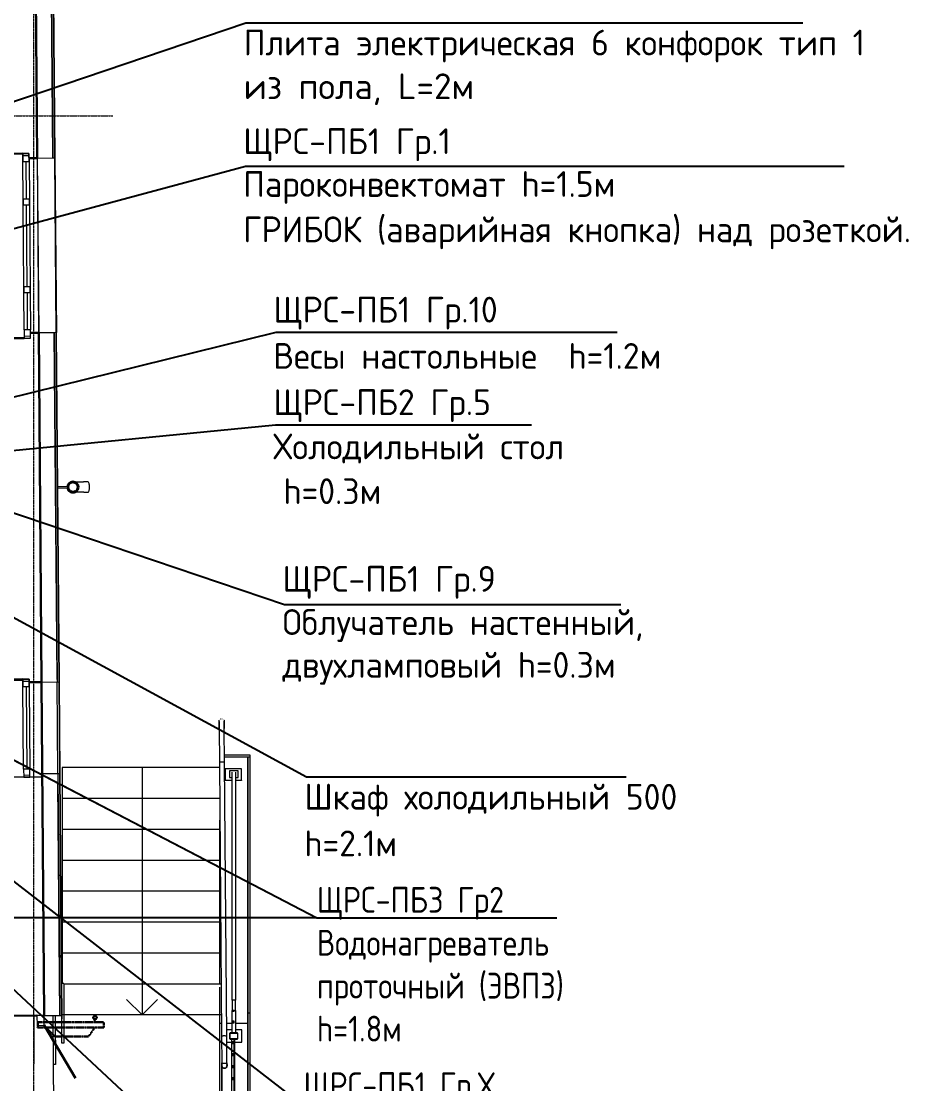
# Model space of a CAD drawing. Header units: millimetres. Extents: x -32 to 417638015, y -35 to 175284279.
# Drawn here: x 224921 to 233536, y 78921 to 89229 of the extents above; entities that cross this region are included whole.
import ezdxf
from ezdxf import colors
from ezdxf.entities.mleader import LeaderData, LeaderLine
from ezdxf.math import Vec2, Vec3

# ---------------------------------------------------------------- set-up
doc = ezdxf.new("R2010")
doc.units = ezdxf.units.MM
doc.linetypes.add('ADSK_Линия сетки', pattern=[25, 20, -2.5, 0, -2.5])
doc.linetypes.add('ADSK_Штриховая_ш3 п1_5', pattern=[4.5, 3, -1.5])
for name, color, linetype, lineweight in [('_ Окна', 7, 'Continuous', 9), ('Двери', 7, 'Continuous', 9), ('Лестницы', 7, 'Continuous', 9), ('Обобщенные модели', 7, 'Continuous', 18), ('Ограждение', 7, 'Continuous', 9), ('Окна', 7, 'Continuous', 9), ('Оси', 253, 'Continuous', 9), ('Перекрытие', 7, 'Continuous', 18), ('Стены внутренние', 7, 'Continuous', 18), ('Стены наружные', 7, 'Continuous', 18), ('Стены несущие', 7, 'Continuous', 30), ('Стены отделка', 7, 'Continuous', 30), ('Стены штриховка', 7, 'Continuous', 9), ('Стрелки вверх', 7, 'Continuous', 18), ('ШТРИХОВКА', 252, 'Continuous', 15)]:
    doc.layers.add(name, color=color, linetype=linetype, lineweight=lineweight)
for name, color, linetype in [('_ЭМ_Надписи', 7, 'Continuous'), ('PDF __ЭМ_Надписи', 7, 'Continuous'), ('PDF _Текст', 7, 'Continuous')]:
    doc.layers.add(name, color=color, linetype=linetype)
doc.layers.add('Линии', color=7, linetype='Continuous', lineweight=9, true_color=0x00a600)
doc.styles.add('PDF GOST Common', font='GOST_Common.ttf')
doc.styles.add('PDF ISOCPEUR', font='isocpeur.ttf')
doc.styles.add('ЭОМ', font='isocpeur.ttf', dxfattribs={"width": 0.85, "height": 250})
pattern_1 = [(45, (557.2, 188.9), (-106.066, 106.066), [])]

# ---------------------------------------------------------------- blocks, each defined once
blk = doc.blocks.new('1 этаж')
at = {"layer": 'Ограждение'}
h = blk.add_hatch(dxfattribs=at)
h.set_pattern_fill('FP_23', color=8, style=0, pattern_type=2)
h.set_pattern_definition(pattern_1)
h.paths.add_polyline_path([(57850.644, 27775.446), (57881.158, 27775.446), (57881.158, 27779.446), (57812.472, 27779.446), (57812.472, 27775.446), (57850.219, 27775.446)])
h.paths.add_polyline_path([(57806.815, 27781.103), (57810.815, 27781.103), (57810.815, 27829.789), (57806.815, 27829.789), (57806.815, 27803.878)])
h.paths.add_polyline_path([(57812.472, 27775.446), (57810.815, 27780.058), (57806.815, 27781.103), (57808.472, 27777.103)])
h.paths.add_polyline_path([(57886.815, 27781.103), (57886.815, 27829.789), (57882.815, 27829.789), (57882.815, 27781.103)])
h.paths.add_polyline_path([(57881.158, 27775.446), (57885.158, 27777.103), (57886.815, 27781.103), (57882.203, 27779.446)])
h.paths.add_polyline_path([(57881.158, 27835.446), (57812.472, 27835.446), (57812.472, 27831.446), (57881.158, 27831.446)])
h.paths.add_polyline_path([(57886.815, 27829.789), (57885.158, 27833.789), (57881.158, 27835.446), (57882.815, 27830.834)])
h.paths.add_polyline_path([(57806.815, 27829.789), (57811.427, 27831.446), (57811.3, 27834.961), (57808.472, 27833.789), (57807.501, 27831.446)])
h = blk.add_hatch(dxfattribs=at)
h.set_pattern_fill('FP_23', color=8, style=0, pattern_type=2)
h.set_pattern_definition(pattern_1)
h.paths.add_polyline_path([(57832.201, 26340.544), (57848.201, 26340.544), (57848.201, 26356.544), (57832.201, 26356.544)])
h.paths.add_polyline_path([(57848.201, 26456.544), (57848.201, 26472.544), (57832.201, 26472.544), (57832.201, 26456.544)])
h.paths.add_polyline_path([(57848.201, 26572.544), (57848.201, 26588.544), (57832.201, 26588.544), (57832.201, 26572.544)])
h.paths.add_polyline_path([(57848.201, 26688.544), (57848.201, 26704.544), (57832.201, 26704.544), (57832.201, 26688.544)])
h.paths.add_polyline_path([(57832.201, 26804.544), (57848.201, 26804.544), (57848.201, 26820.544), (57832.201, 26820.544)])
h.paths.add_polyline_path([(57848.201, 26920.544), (57848.201, 26936.544), (57832.201, 26936.544), (57832.201, 26920.544)])
h.paths.add_polyline_path([(57845.716, 27036.544), (57848.201, 27036.544), (57848.165, 27052.544), (57832.201, 27052.544), (57832.201, 27036.544)])
h.paths.add_polyline_path([(57832.201, 27152.544), (57848.201, 27152.544), (57848.201, 27168.544), (57832.201, 27168.544), (57832.201, 27156.693)])
h.paths.add_polyline_path([(57848.201, 27268.544), (57848.201, 27284.544), (57832.201, 27284.544), (57832.201, 27268.544)])
h.paths.add_polyline_path([(57832.201, 27384.544), (57848.201, 27384.544), (57848.201, 27400.544), (57832.201, 27400.544)])
h.paths.add_polyline_path([(57832.201, 27500.544), (57848.201, 27500.544), (57848.201, 27516.544), (57832.201, 27516.544)])
h.paths.add_polyline_path([(57832.201, 27616.544), (57848.201, 27616.544), (57848.201, 27632.544), (57832.201, 27632.544)])
h.paths.add_polyline_path([(57848.201, 27732.544), (57848.201, 27748.544), (57832.201, 27748.544), (57832.201, 27732.544)])
at = {"layer": '_ Окна', "color": 8, "lineweight": 18}
for p, q in [((55799.363, 36366.236), (55859.361, 36366.721)), ((55800.01, 36286.238), (55799.363, 36366.236)), ((55860.008, 36286.724), (55800.01, 36286.238)), ((55859.361, 36366.721), (55860.008, 36286.724)), ((55802.922, 35926.25), (55862.92, 35926.735)), ((55803.407, 35866.252), (55802.922, 35926.25)), ((55862.92, 35926.735), (55863.405, 35866.737)), ((55863.405, 35866.737), (55803.407, 35866.252)), ((55809.796, 35076.278), (55869.794, 35076.763)), ((55810.281, 35016.28), (55809.796, 35076.278)), ((55869.794, 35076.763), (55870.279, 35016.765)), ((55870.279, 35016.765), (55810.281, 35016.28)), ((55873.191, 34656.777), (55813.193, 34656.292)), ((55813.193, 34656.292), (55813.84, 34576.294)), ((55873.838, 34576.78), (55873.191, 34656.777)), ((55813.84, 34576.294), (55873.838, 34576.78)), ((55800.599, 31267.48), (55860.597, 31267.966)), ((55801.214, 31191.483), (55800.599, 31267.48)), ((55860.597, 31267.966), (55861.212, 31191.968)), ((55861.212, 31191.968), (55801.214, 31191.483)), ((55867.666, 30393.994), (55807.668, 30393.509)), ((55807.668, 30393.509), (55808.282, 30317.512)), ((55808.282, 30317.512), (55868.28, 30317.997)), ((55868.28, 30317.997), (55867.666, 30393.994))]:
    blk.add_line(p, q, dxfattribs=at)
at = {"layer": '_ Окна', "color": 8}
for p, q in [((55799.525, 36346.236), (55859.523, 36346.722)), ((55830.009, 36286.481), (55832.921, 35926.493)), ((55833.406, 35866.495), (55839.795, 35076.521)), ((55840.28, 35016.523), (55843.192, 34656.534)), ((55813.678, 34596.294), (55873.676, 34596.779)), ((55800.761, 31247.481), (55860.759, 31247.966)), ((55831.213, 31191.726), (55837.667, 30393.752)), ((55808.121, 30337.511), (55868.119, 30337.996))]:
    blk.add_line(p, q, dxfattribs=at)
at = {"layer": 'Двери', "color": 8}
for p, q in [((56006.999, 28004.043), (55937.001, 28003.477)), ((55937.001, 28003.477), (55937.769, 27908.48)), ((56007.767, 27909.046), (56006.999, 28004.043)), ((55937.769, 27908.48), (56007.767, 27909.046))]:
    blk.add_line(p, q, dxfattribs=at)
at = {"layer": 'Двери', "color": 8, "lineweight": 30}
blk.add_line((56007.767, 27909.046), (56309.425, 27396.184), dxfattribs=at)
at = {"layer": 'Лестницы', "color": 8}
for p, q in [((57708.083, 30409.601), (56182.201, 30409.601)), ((56182.201, 30409.601), (56182.201, 30109.601)), ((57708.083, 30409.601), (56182.201, 30409.601)), ((56182.201, 30109.601), (56182.201, 29809.601)), ((57710.509, 30109.601), (56182.201, 30109.601)), ((57710.509, 30109.601), (56182.201, 30109.601)), ((56182.201, 29809.601), (56182.201, 29509.601)), ((57712.201, 29809.601), (56182.201, 29809.601)), ((57712.201, 29809.601), (56182.201, 29809.601)), ((56182.201, 29509.601), (56182.201, 29209.601)), ((57712.201, 29509.601), (56182.201, 29509.601)), ((57712.201, 29509.601), (56182.201, 29509.601)), ((56182.201, 29209.601), (56182.201, 28909.601)), ((57712.201, 29209.601), (56182.201, 29209.601)), ((57712.201, 29209.601), (56182.201, 29209.601)), ((56182.201, 28909.601), (56182.201, 28609.601)), ((57712.201, 28909.601), (56182.201, 28909.601)), ((57712.201, 28909.601), (56182.201, 28909.601)), ((56182.201, 28609.601), (56182.201, 28314.7)), ((57712.201, 28609.601), (56182.201, 28609.601)), ((57712.201, 28609.601), (56182.201, 28609.601)), ((57725.229, 28309.601), (56197.879, 28309.601)), ((57725.229, 28309.601), (56197.879, 28309.601)), ((57727.56, 28009.601), (56182.201, 28009.601))]:
    blk.add_line(p, q, dxfattribs=at)
at = {"layer": 'Линии', "color": 8}
for p, q in [((58002.201, 30533.902), (58002.201, 26033.902)), ((55461.104, 30319.225), (55981.104, 30319.225))]:
    blk.add_line(p, q, dxfattribs=at)
at = {"layer": 'Линии', "color": 8, "linetype": 'ADSK_Штриховая_ш3 п1_5', "lineweight": 30}
for p, q in [((55944.297, 27939.655), (55943.571, 27886.655)), ((56587.383, 27939.655), (55944.297, 27939.655)), ((56494.951, 27939.655), (56500.099, 27984.36)), ((56586.657, 27886.655), (56587.383, 27939.655)), ((55943.571, 27886.655), (56586.657, 27886.655)), ((56110.32, 27801.655), (56025.32, 27886.655)), ((56497.735, 27886.655), (56438.217, 27801.655)), ((56438.217, 27801.655), (56110.32, 27801.655))]:
    blk.add_line(p, q, dxfattribs=at)
blk.add_circle((56500.099, 27984.36), 17, dxfattribs=at)
at = {"layer": 'Обобщенные модели', "color": 8}
for p, q in [((56235.371, 33134.92), (56137.176, 33134.125)), ((56137.257, 33124.126), (56235.452, 33124.92)), ((56432.011, 33181.512), (56389.508, 33181.168)), ((56390.317, 33081.171), (56432.82, 33081.515))]:
    blk.add_line(p, q, dxfattribs=at)
at = {"layer": 'Обобщенные модели', "color": 8, "flags": 128}
for points in [[(56298.881, 33180.435), (56300.151, 33180.445), (56302.815, 33180.467), (56305.691, 33180.49), (56308.775, 33180.515), (56312.063, 33180.541), (56315.549, 33180.57), (56319.227, 33180.599), (56323.092, 33180.631), (56327.138, 33180.663), (56331.357, 33180.697), (56335.743, 33180.733), (56340.29, 33180.77), (56344.989, 33180.808), (56349.834, 33180.847), (56354.817, 33180.887), (56359.929, 33180.929), (56365.163, 33180.971), (56370.509, 33181.014), (56375.96, 33181.058), (56381.508, 33181.103), (56387.142, 33181.149), (56389.508, 33181.168)], [(56390.317, 33081.171), (56384.65, 33081.125), (56379.065, 33081.08), (56373.573, 33081.036), (56368.182, 33080.992), (56362.9, 33080.949), (56357.737, 33080.908), (56352.699, 33080.867), (56347.796, 33080.827), (56343.035, 33080.789), (56338.424, 33080.751), (56333.97, 33080.715), (56329.681, 33080.681), (56325.562, 33080.647), (56321.621, 33080.615), (56317.865, 33080.585), (56314.298, 33080.556), (56310.927, 33080.529), (56307.758, 33080.503), (56304.794, 33080.479), (56302.042, 33080.457), (56299.69, 33080.438)]]:
    blk.add_lwpolyline(points, dxfattribs=at)
at = {"layer": 'Обобщенные модели', "color": 8}
for start, end in [(0.4633819, 180.4633819), (180.4633819, 0.4633819)]:
    blk.add_arc((56286.269, 33130.331), 52, start, end, dxfattribs=at)
at = {"layer": 'Обобщенные модели', "color": 8, "lineweight": 40}
for start, end in [(0.4633819, 180.4633819), (180.4633819, 0.4633819)]:
    blk.add_arc((56286.269, 33130.331), 50, start, end, dxfattribs=at)
at = {"layer": 'Обобщенные модели', "color": 8}
for start_param, end_param in [(4.71238898, 6.283185307), (3.141592654, 4.71238898)]:
    blk.add_ellipse((56432.416, 33131.513), major_axis=(-0.404, 49.998), ratio=0.309016994, start_param=start_param, end_param=end_param, dxfattribs=at)
at = {"layer": 'Ограждение', "color": 8}
for p, q in [((57709.284, 30872.841), (57709.891, 30873.635)), ((57719.288, 30880.912), (57720.21, 30881.3)), ((57732.249, 30882.917), (57733.24, 30882.785)), ((57744.224, 30878.246), (57745.019, 30877.639)), ((57705.03, 30787.163), (57707.698, 30457.174)), ((57757.697, 30457.578), (57755.028, 30787.567)), ((57707.698, 30457.174), (57729.158, 27803.79)), ((57779.157, 27804.195), (57757.697, 30457.578)), ((57922.041, 30397.946), (57762.648, 30397.946)), ((57762.648, 30397.946), (57762.648, 30287.578)), ((57889.433, 30378.154), (57804.315, 30378.154)), ((57804.315, 30378.154), (57804.315, 30312.738)), ((57804.315, 30312.738), (57832.201, 30312.738)), ((57832.201, 28154.19), (57832.201, 30365.886)), ((57864.201, 30365.886), (57864.201, 28154.19)), ((57864.201, 30312.738), (57889.433, 30312.738)), ((57889.433, 30312.738), (57889.433, 30378.154)), ((57922.041, 30287.578), (57922.041, 30397.946)), ((57762.648, 30287.578), (57832.201, 30287.578)), ((57762.648, 30285.223), (57762.648, 30287.578)), ((57832.201, 30285.223), (57762.648, 30285.223)), ((57864.201, 30287.578), (57922.041, 30287.578)), ((57922.041, 30285.223), (57864.201, 30285.223)), ((57922.041, 30287.578), (57922.041, 30285.223)), ((57832.201, 27835.446), (57832.201, 28053.665)), ((57864.201, 28053.665), (57864.201, 27835.446)), ((57832.201, 27865.446), (57778.642, 27865.446)), ((57926.207, 27865.446), (57864.201, 27865.446)), ((57926.207, 27745.446), (57926.207, 27865.446)), ((57729.158, 27803.79), (57731.263, 27543.589)), ((57729.158, 27803.79), (57731.263, 27543.589)), ((57781.261, 27543.993), (57779.157, 27804.195)), ((57781.261, 27543.993), (57779.159, 27803.878)), ((57779.55, 27745.446), (57824.53, 27745.446)), ((57824.35, 27775.446), (57824.35, 26195.446)), ((57850.219, 26195.446), (57850.219, 27775.446)), ((57854.198, 27745.446), (57926.207, 27745.446)), ((57854.35, 27775.446), (57854.35, 26195.446)), ((57731.48, 27516.667), (57731.481, 27516.63)), ((57781.479, 27517.072), (57781.479, 27517.034))]:
    blk.add_line(p, q, dxfattribs=at)
at = {"layer": 'Ограждение', "color": 8, "lineweight": 18}
for p, q in [((57864.201, 28154.19), (57832.201, 28154.19)), ((57832.201, 28154.19), (57832.201, 28053.665)), ((57864.201, 28053.665), (57864.201, 28154.19)), ((57832.201, 28053.665), (57864.201, 28053.665)), ((57851.048, 28053.665), (57835.048, 28053.665)), ((57835.048, 28053.665), (57835.048, 28047.927)), ((57835.048, 28047.927), (57851.048, 28047.927)), ((57851.048, 28047.927), (57851.048, 28053.665)), ((57851.048, 27947.927), (57835.048, 27947.927)), ((57835.048, 27947.927), (57835.048, 27931.927)), ((57851.048, 27931.927), (57851.048, 27947.927)), ((57881.158, 27835.446), (57812.472, 27835.446)), ((57812.472, 27831.446), (57881.158, 27831.446)), ((57835.048, 27931.927), (57851.048, 27931.927)), ((57806.815, 27829.789), (57806.815, 27781.103)), ((57810.815, 27781.103), (57810.815, 27829.789)), ((57881.158, 27779.446), (57812.472, 27779.446)), ((57812.472, 27775.446), (57881.158, 27775.446)), ((57848.201, 27748.544), (57832.201, 27748.544)), ((57832.201, 27748.544), (57832.201, 27732.544)), ((57832.201, 27732.544), (57848.201, 27732.544)), ((57848.201, 27732.544), (57848.201, 27748.544)), ((57882.815, 27829.789), (57882.815, 27781.103)), ((57886.815, 27781.103), (57886.815, 27829.789)), ((57848.201, 27632.544), (57832.201, 27632.544)), ((57832.201, 27632.544), (57832.201, 27616.544)), ((57848.201, 27616.544), (57848.201, 27632.544)), ((57832.201, 27616.544), (57848.201, 27616.544)), ((57848.201, 27516.544), (57832.201, 27516.544)), ((57832.201, 27516.544), (57832.201, 27500.544)), ((57832.201, 27500.544), (57848.201, 27500.544)), ((57848.201, 27500.544), (57848.201, 27516.544)), ((57848.201, 27400.544), (57832.201, 27400.544)), ((57832.201, 27400.544), (57832.201, 27384.544)), ((57832.201, 27384.544), (57848.201, 27384.544)), ((57848.201, 27384.544), (57848.201, 27400.544))]:
    blk.add_line(p, q, dxfattribs=at)
at = {"layer": 'Ограждение', "color": 8, "flags": 128}
for points in [[(57704.458, 30857.871), (57704.47, 30858.871), (57704.521, 30859.87), (57704.613, 30860.865), (57704.745, 30861.857), (57704.916, 30862.842), (57705.126, 30863.819), (57705.375, 30864.788), (57705.663, 30865.745), (57705.989, 30866.691), (57706.352, 30867.622), (57706.753, 30868.539)], [(57704.729, 30824.333), (57704.711, 30826.557), (57704.693, 30828.73), (57704.676, 30830.846), (57704.66, 30832.904), (57704.643, 30834.899), (57704.628, 30836.829), (57704.613, 30838.691), (57704.598, 30840.48), (57704.584, 30842.196), (57704.571, 30843.834), (57704.559, 30845.392), (57704.547, 30846.868), (57704.535, 30848.26), (57704.525, 30849.564), (57704.515, 30850.78), (57704.506, 30851.904), (57704.498, 30852.936), (57704.49, 30853.874), (57704.483, 30854.716), (57704.477, 30855.46), (57704.472, 30856.107), (57704.468, 30856.653), (57704.464, 30857.1), (57704.461, 30857.445), (57704.459, 30857.689), (57704.458, 30857.831), (57704.458, 30857.871)], [(57704.458, 30857.871), (57704.458, 30857.815), (57704.46, 30857.645), (57704.462, 30857.363), (57704.465, 30856.968), (57704.469, 30856.462), (57704.474, 30855.845), (57704.48, 30855.117), (57704.487, 30854.282), (57704.494, 30853.339), (57704.503, 30852.29), (57704.512, 30851.136), (57704.522, 30849.881), (57704.533, 30848.525), (57704.545, 30847.071), (57704.558, 30845.521), (57704.571, 30843.878), (57704.585, 30842.144), (57704.6, 30840.322), (57704.615, 30838.415), (57704.631, 30836.426), (57704.648, 30834.358), (57704.665, 30832.215), (57704.683, 30829.999), (57704.702, 30827.715), (57704.721, 30825.367), (57704.74, 30822.957), (57704.76, 30820.49), (57704.78, 30817.969), (57704.801, 30815.399), (57704.822, 30812.785), (57704.844, 30810.129), (57704.866, 30807.436), (57704.888, 30804.711), (57704.91, 30801.958), (57704.932, 30799.181), (57704.955, 30796.385), (57704.978, 30793.574), (57705.001, 30790.753), (57705.023, 30787.926), (57705.03, 30787.163)], [(57705.029, 30787.274), (57705.008, 30789.821), (57704.987, 30792.375), (57704.967, 30794.932), (57704.946, 30797.486), (57704.925, 30800.036), (57704.905, 30802.575), (57704.884, 30805.101), (57704.864, 30807.609), (57704.844, 30810.095), (57704.824, 30812.555), (57704.805, 30814.985), (57704.785, 30817.382), (57704.766, 30819.741), (57704.747, 30822.06), (57704.731, 30824.077)], [(57751.871, 30869.147), (57752.295, 30868.242), (57752.684, 30867.32), (57753.035, 30866.384), (57753.349, 30865.435), (57753.624, 30864.473), (57753.86, 30863.502), (57754.058, 30862.522), (57754.216, 30861.534), (57754.335, 30860.541), (57754.414, 30859.545), (57754.452, 30858.545), (57754.456, 30858.276)], [(57754.456, 30858.276), (57754.456, 30858.224), (57754.458, 30858.071), (57754.46, 30857.816), (57754.463, 30857.459), (57754.466, 30857.001), (57754.471, 30856.444), (57754.476, 30855.786), (57754.482, 30855.031), (57754.489, 30854.178), (57754.497, 30853.23), (57754.505, 30852.188), (57754.514, 30851.053), (57754.524, 30849.827), (57754.535, 30848.513), (57754.546, 30847.112), (57754.558, 30845.626), (57754.571, 30844.059), (57754.584, 30842.412), (57754.598, 30840.688), (57754.613, 30838.89), (57754.628, 30837.021), (57754.644, 30835.084), (57754.66, 30833.081), (57754.677, 30831.017), (57754.694, 30828.894), (57754.711, 30826.715), (57754.729, 30824.485), (57754.748, 30822.207), (57754.767, 30819.884), (57754.786, 30817.52), (57754.805, 30815.12), (57754.825, 30812.686), (57754.845, 30810.222), (57754.865, 30807.734), (57754.885, 30805.224), (57754.906, 30802.696), (57754.926, 30800.155), (57754.947, 30797.605), (57754.967, 30795.05), (57754.988, 30792.494), (57755.009, 30789.94), (57755.027, 30787.678)], [(57755.028, 30787.567), (57755.005, 30790.395), (57754.982, 30793.218), (57754.959, 30796.032), (57754.937, 30798.832), (57754.914, 30801.615), (57754.892, 30804.375), (57754.87, 30807.108), (57754.848, 30809.81), (57754.826, 30812.476), (57754.805, 30815.102), (57754.784, 30817.685), (57754.764, 30820.219), (57754.744, 30822.701), (57754.724, 30825.126), (57754.705, 30827.492), (57754.686, 30829.794), (57754.668, 30832.028), (57754.651, 30834.191), (57754.634, 30836.28), (57754.618, 30838.29), (57754.602, 30840.22), (57754.587, 30842.065), (57754.573, 30843.823), (57754.559, 30845.491), (57754.547, 30847.066), (57754.535, 30848.546), (57754.524, 30849.929), (57754.513, 30851.212), (57754.504, 30852.393), (57754.495, 30853.47), (57754.487, 30854.442), (57754.48, 30855.307), (57754.474, 30856.063), (57754.469, 30856.71), (57754.464, 30857.247), (57754.461, 30857.672), (57754.458, 30857.984), (57754.457, 30858.184), (57754.456, 30858.271), (57754.456, 30858.276)], [(57731.481, 27516.629), (57731.48, 27516.656), (57731.48, 27516.739), (57731.479, 27516.877), (57731.477, 27517.07), (57731.475, 27517.318), (57731.473, 27517.619), (57731.47, 27517.975), (57731.467, 27518.383), (57731.463, 27518.844), (57731.459, 27519.357), (57731.454, 27519.921), (57731.449, 27520.535), (57731.444, 27521.198), (57731.438, 27521.908), (57731.432, 27522.666), (57731.425, 27523.469), (57731.419, 27524.317), (57731.411, 27525.207), (57731.404, 27526.14), (57731.396, 27527.112), (57731.388, 27528.123), (57731.379, 27529.17), (57731.371, 27530.253), (57731.361, 27531.37), (57731.352, 27532.518), (57731.343, 27533.696), (57731.333, 27534.902), (57731.323, 27536.134), (57731.313, 27537.39), (57731.302, 27538.669), (57731.292, 27539.967), (57731.281, 27541.283), (57731.271, 27542.615), (57731.263, 27543.589)], [(57731.263, 27543.588), (57731.274, 27542.246), (57731.284, 27540.918), (57731.295, 27539.607), (57731.305, 27538.314), (57731.316, 27537.041), (57731.326, 27535.792), (57731.336, 27534.566), (57731.345, 27533.368), (57731.355, 27532.198), (57731.364, 27531.058), (57731.373, 27529.951), (57731.382, 27528.878), (57731.39, 27527.84), (57731.398, 27526.84), (57731.406, 27525.878), (57731.413, 27524.957), (57731.42, 27524.078), (57731.427, 27523.243), (57731.434, 27522.452), (57731.44, 27521.707), (57731.445, 27521.01), (57731.451, 27520.36), (57731.455, 27519.76), (57731.46, 27519.211), (57731.464, 27518.712), (57731.467, 27518.265), (57731.471, 27517.871), (57731.473, 27517.531), (57731.476, 27517.244), (57731.478, 27517.011), (57731.479, 27516.834), (57731.48, 27516.711), (57731.481, 27516.643), (57731.481, 27516.629)], [(57781.261, 27543.993), (57781.272, 27542.65), (57781.283, 27541.322), (57781.293, 27540.011), (57781.304, 27538.718), (57781.314, 27537.446), (57781.324, 27536.196), (57781.334, 27534.971), (57781.344, 27533.772), (57781.353, 27532.602), (57781.362, 27531.463), (57781.371, 27530.355), (57781.38, 27529.282), (57781.388, 27528.244), (57781.396, 27527.244), (57781.404, 27526.283), (57781.412, 27525.362), (57781.419, 27524.483), (57781.426, 27523.647), (57781.432, 27522.857), (57781.438, 27522.112), (57781.444, 27521.414), (57781.449, 27520.765), (57781.454, 27520.165), (57781.458, 27519.615), (57781.462, 27519.116), (57781.466, 27518.67), (57781.469, 27518.276), (57781.472, 27517.935), (57781.474, 27517.648), (57781.476, 27517.416), (57781.477, 27517.238), (57781.478, 27517.115), (57781.479, 27517.048), (57781.479, 27517.033)], [(57781.479, 27517.033), (57781.479, 27517.061), (57781.478, 27517.144), (57781.477, 27517.282), (57781.475, 27517.475), (57781.473, 27517.722), (57781.471, 27518.024), (57781.468, 27518.379), (57781.465, 27518.788), (57781.461, 27519.249), (57781.457, 27519.762), (57781.452, 27520.325), (57781.447, 27520.939), (57781.442, 27521.602), (57781.436, 27522.313), (57781.43, 27523.07), (57781.424, 27523.874), (57781.417, 27524.721), (57781.41, 27525.612), (57781.402, 27526.544), (57781.394, 27527.516), (57781.386, 27528.527), (57781.378, 27529.575), (57781.369, 27530.658), (57781.36, 27531.774), (57781.351, 27532.922), (57781.341, 27534.1), (57781.331, 27535.306), (57781.321, 27536.539), (57781.311, 27537.795), (57781.301, 27539.073), (57781.29, 27540.371), (57781.28, 27541.688), (57781.269, 27543.02), (57781.261, 27543.993)], [(57731.481, 27516.629), (57731.48, 27516.656), (57731.48, 27516.667)], [(57746.015, 27494.127), (57745.115, 27494.563), (57744.234, 27495.036), (57743.372, 27495.543), (57742.531, 27496.084), (57741.713, 27496.658), (57740.918, 27497.265), (57740.148, 27497.903), (57739.404, 27498.571), (57738.687, 27499.269), (57737.999, 27499.994), (57737.341, 27500.747), (57736.713, 27501.525), (57736.117, 27502.328), (57735.553, 27503.154), (57735.023, 27504.001), (57734.527, 27504.87), (57734.066, 27505.757), (57733.641, 27506.662), (57733.253, 27507.584), (57732.902, 27508.52), (57732.588, 27509.47), (57732.313, 27510.431), (57732.076, 27511.402), (57731.879, 27512.383), (57731.721, 27513.37), (57731.602, 27514.363), (57731.523, 27515.36), (57731.484, 27516.359), (57731.481, 27516.629)], [(57756.682, 27491.832), (57755.682, 27491.844), (57754.684, 27491.896), (57753.688, 27491.987), (57752.697, 27492.119), (57751.711, 27492.29), (57750.734, 27492.5), (57749.766, 27492.749), (57748.808, 27493.037), (57747.863, 27493.363), (57746.931, 27493.726), (57746.015, 27494.127), (57745.115, 27494.563), (57744.234, 27495.036), (57743.372, 27495.543), (57742.531, 27496.084), (57741.713, 27496.658), (57740.918, 27497.265), (57740.148, 27497.903), (57739.404, 27498.571), (57738.687, 27499.269), (57737.999, 27499.994), (57737.341, 27500.747), (57736.713, 27501.525), (57736.117, 27502.328), (57735.553, 27503.154), (57735.023, 27504.001), (57734.527, 27504.87), (57734.066, 27505.757), (57733.641, 27506.662), (57733.253, 27507.584), (57732.902, 27508.52), (57732.588, 27509.47), (57732.313, 27510.431), (57732.076, 27511.402), (57731.879, 27512.383), (57731.721, 27513.37), (57731.602, 27514.363), (57731.523, 27515.36), (57731.484, 27516.359), (57731.481, 27516.629)], [(57756.682, 27491.832), (57755.682, 27491.844), (57754.684, 27491.896), (57753.688, 27491.987), (57752.697, 27492.119), (57751.711, 27492.29), (57750.734, 27492.5), (57749.766, 27492.749), (57748.808, 27493.037)], [(57781.479, 27517.033), (57781.467, 27516.033), (57781.415, 27515.035), (57781.323, 27514.039), (57781.192, 27513.048), (57781.021, 27512.063), (57780.811, 27511.085), (57780.561, 27510.117), (57780.274, 27509.159), (57779.948, 27508.214), (57779.584, 27507.282), (57779.184, 27506.366), (57778.747, 27505.466), (57778.275, 27504.585), (57777.768, 27503.723), (57777.227, 27502.882), (57776.652, 27502.064), (57776.046, 27501.269), (57775.408, 27500.499), (57774.739, 27499.755), (57774.042, 27499.038), (57773.316, 27498.35), (57772.564, 27497.692), (57771.786, 27497.064), (57770.983, 27496.468), (57770.157, 27495.904), (57769.309, 27495.374), (57768.441, 27494.878), (57767.554, 27494.417), (57766.648, 27493.992), (57765.727, 27493.604), (57764.791, 27493.253), (57763.841, 27492.939), (57762.88, 27492.664), (57761.908, 27492.427), (57760.928, 27492.23), (57759.941, 27492.072), (57758.948, 27491.953), (57757.951, 27491.874), (57756.952, 27491.835), (57756.682, 27491.832)], [(57764.791, 27493.253), (57763.841, 27492.939), (57762.88, 27492.664), (57761.908, 27492.427), (57760.928, 27492.23), (57759.941, 27492.072), (57758.948, 27491.953), (57757.951, 27491.874), (57756.952, 27491.835), (57756.682, 27491.832)], [(57771.786, 27497.064), (57770.983, 27496.468), (57770.157, 27495.904), (57769.309, 27495.374), (57768.441, 27494.878), (57767.554, 27494.417), (57766.648, 27493.992)], [(57774.739, 27499.755), (57774.042, 27499.038), (57773.316, 27498.35), (57772.564, 27497.692)], [(57778.275, 27504.585), (57777.768, 27503.723), (57777.227, 27502.882), (57776.652, 27502.064), (57776.046, 27501.269), (57775.408, 27500.499)], [(57781.479, 27517.033), (57781.467, 27516.033), (57781.415, 27515.035), (57781.323, 27514.039), (57781.192, 27513.048), (57781.021, 27512.063), (57780.811, 27511.085), (57780.561, 27510.117), (57780.274, 27509.159), (57779.948, 27508.214), (57779.584, 27507.282), (57779.184, 27506.366), (57778.747, 27505.466)], [(57781.479, 27517.033), (57781.479, 27517.061), (57781.479, 27517.072)]]:
    blk.add_lwpolyline(points, dxfattribs=at)
at = {"layer": 'Ограждение', "color": 8, "lineweight": 18}
for centre, radius, start, end in [((57812.472, 27829.789), 5.657, 90, 180), ((57812.472, 27829.789), 1.657, 90, 180), ((57881.158, 27829.789), 5.657, 0, 90), ((57881.158, 27829.789), 1.657, 0, 90), ((57812.472, 27781.103), 5.657, 180, 270), ((57812.472, 27781.103), 1.657, 180, 270), ((57881.158, 27781.103), 5.657, 270, 0), ((57881.158, 27781.103), 1.657, 270, 0)]:
    blk.add_arc(centre, radius, start, end, dxfattribs=at)
at = {"layer": 'Ограждение', "color": 8}
for start_param, end_param in [(2.898277407, 3.000414434), (0.14022926, 0.242769517), (3.070269358, 4.312424443), (4.393648587, 4.71238898), (4.71238898, 5.06632845), (5.139429137, 5.343798499), (5.399577744, 6.354534192)]:
    blk.add_ellipse((57756.48, 27516.87), major_axis=(24.999, 0.202), ratio=0.998881226, start_param=start_param, end_param=end_param, dxfattribs=at)
for points, knots in [([(57732.656, 30462.462), (57728.293, 30462.423), (57721.761, 30462.017), (57714.788, 30460.869), (57710.778, 30459.771), (57708.262, 30458.51), (57707.695, 30457.617), (57707.698, 30457.174)], [-1, -1, -1, -1, -0.8333333333, -0.75, -0.6666666667, -0.5833333333, -0.5, -0.5, -0.5, -0.5]), ([(57757.697, 30457.578), (57757.693, 30458.022), (57757.111, 30458.905), (57753.734, 30460.532), (57745.745, 30462.094), (57737.02, 30462.493), (57732.656, 30462.462)], [-0.5, -0.5, -0.5, -0.5, -0.4166666667, -0.3333333333, -0.1666666667, 0, 0, 0, 0]), ([(57754.116, 27809.079), (57758.479, 27809.118), (57767.205, 27808.707), (57775.194, 27807.15), (57778.571, 27805.522), (57779.153, 27804.639), (57779.157, 27804.195)], [0, 0, 0, 0, 0.1666666667, 0.3333333333, 0.4166666667, 0.5, 0.5, 0.5, 0.5]), ([(57732.116, 27522.478), (57732.007, 27522.004), (57731.343, 27518.67), (57731.392, 27512.222), (57733.88, 27505.556), (57736.241, 27502.147), (57737.009, 27501.193)], [-0.5741031835, -0.5741031835, -0.5741031835, -0.5741031835, -0.5555555556, -0.4444444444, -0.3333333333, -0.2866771207, -0.2866771207, -0.2866771207, -0.2866771207]), ([(57776.195, 27501.497), (57776.95, 27502.465), (57779.255, 27505.916), (57781.645, 27512.687), (57781.591, 27519.056), (57780.868, 27522.38), (57780.751, 27522.852)], [-0.713526678, -0.713526678, -0.713526678, -0.713526678, -0.6666666667, -0.5555555556, -0.4444444444, -0.4258944727, -0.4258944727, -0.4258944727, -0.4258944727]), ([(57738.847, 27499.15), (57739.396, 27498.603), (57742.129, 27496.119), (57745.38, 27494.28), (57748.121, 27493.308)], [-0.2517434471, -0.2517434471, -0.2517434471, -0.2517434471, -0.2222222222, -0.1111111111, -0.1111111111, -0.1111111111, -0.1111111111])]:
    blk.add_open_spline(points, degree=3, knots=knots, dxfattribs=at)
for points in [[(57729.158, 27803.79), (57729.155, 27804.234), (57729.722, 27805.127), (57732.238, 27806.388), (57736.248, 27807.486), (57741.478, 27808.346), (57747.573, 27808.908), (57751.935, 27809.063), (57754.116, 27809.079)], [(57731.631, 27543.131), (57731.132, 27543.428), (57731.137, 27543.753), (57731.648, 27544.098)], [(57731.651, 27544.1), (57731.143, 27543.755), (57731.133, 27543.096), (57734.134, 27542.301), (57739.838, 27541.724), (57747.526, 27541.402), (57753.362, 27541.364), (57756.281, 27541.386)], [(57756.281, 27541.386), (57759.201, 27541.411), (57765.037, 27541.543), (57772.729, 27541.992), (57778.408, 27542.658), (57781.405, 27543.509), (57781.384, 27544.159), (57780.868, 27544.496)], [(57780.864, 27544.498), (57781.378, 27544.161), (57781.388, 27543.832), (57780.895, 27543.527)], [(57748.862, 27493.059), (57749.29, 27492.922), (57749.721, 27492.797), (57750.156, 27492.683)], [(57752.079, 27492.261), (57753.597, 27491.99), (57755.14, 27491.858), (57756.682, 27491.87)], [(57756.682, 27491.87), (57758.223, 27491.883), (57759.763, 27492.039), (57761.276, 27492.335)], [(57763.197, 27492.789), (57763.881, 27492.98), (57764.557, 27493.2), (57765.222, 27493.448)], [(57772.711, 27497.855), (57773.398, 27498.442), (57774.053, 27499.065), (57774.672, 27499.722)]]:
    blk.add_open_spline(points, degree=3, dxfattribs=at)
at = {"layer": 'Окна', "color": 8}
for p, q in [((55859.361, 36366.721), (55799.363, 36366.236)), ((55799.363, 36366.236), (55800.01, 36286.238)), ((55802.922, 35926.25), (55800.01, 36286.238)), ((55860.008, 36286.724), (55859.361, 36366.721)), ((55860.008, 36286.724), (55862.92, 35926.735)), ((55802.922, 35926.25), (55803.407, 35866.252)), ((55863.405, 35866.737), (55862.92, 35926.735)), ((55809.796, 35076.278), (55803.407, 35866.252)), ((55863.405, 35866.737), (55869.794, 35076.763)), ((55809.796, 35076.278), (55810.281, 35016.28)), ((55870.279, 35016.765), (55869.794, 35076.763)), ((55813.193, 34656.292), (55810.281, 35016.28)), ((55870.279, 35016.765), (55873.191, 34656.777)), ((55813.193, 34656.292), (55813.84, 34576.294)), ((55873.838, 34576.78), (55873.191, 34656.777)), ((55813.84, 34576.294), (55873.838, 34576.78)), ((55860.597, 31267.966), (55800.599, 31267.48)), ((55800.599, 31267.48), (55801.214, 31191.483)), ((55861.212, 31191.968), (55860.597, 31267.966)), ((55807.668, 30393.509), (55801.214, 31191.483)), ((55861.212, 31191.968), (55867.666, 30393.994)), ((55807.668, 30393.509), (55808.282, 30317.512)), ((55808.282, 30317.512), (55868.28, 30317.997)), ((55868.28, 30317.997), (55867.666, 30393.994))]:
    blk.add_line(p, q, dxfattribs=at)
at = {"layer": 'Оси', "color": 8, "linetype": 'ADSK_Линия сетки'}
for p, q in [((55906.766, -4162.595), (55906.766, 44411.9)), ((-9557.528, 36733.902), (56672.201, 36733.902))]:
    blk.add_line(p, q, dxfattribs=at)
at = {"layer": 'Перекрытие', "color": 8}
blk.add_line((55906.766, 28003.232), (55906.766, 27537.005), dxfattribs=at)
at = {"layer": 'Стены внутренние', "color": 8}
for p, q in [((55939.723, 36322.37), (55953.431, 34627.425)), ((55980.836, 31238.937), (55980.844, 31237.937)), ((57757.241, 30513.902), (57982.041, 30513.902)), ((57982.041, 30513.902), (57982.041, 26043.902)), ((57832.201, 27927.153), (57778.123, 27927.153)), ((57982.041, 27927.153), (57864.201, 27927.153)), ((57732.041, 27521.2), (57732.041, 27523.208)), ((57732.041, 26293.902), (57732.041, 27512.667))]:
    blk.add_line(p, q, dxfattribs=at)
at = {"layer": 'Стены наружные', "color": 8}
for p, q in [((55954.15, 34627.431), (55940.442, 36322.375)), ((56110.436, 36323.75), (56124.145, 34628.806)), ((56124.117, 34628.806), (56110.442, 36323.75)), ((56111.442, 36323.758), (56125.117, 34628.814)), ((55988.753, 30348.972), (55981.555, 31238.943)), ((56138.748, 30350.185), (56131.55, 31240.156)), ((56158.636, 30350.346), (56151.455, 31240.317)), ((56151.55, 31240.318), (56158.748, 30350.347)), ((56152.455, 31240.325), (56159.636, 30350.354)), ((57757.079, 30533.902), (58002.201, 30533.902)), ((57982.201, 26043.902), (57982.201, 30513.902)), ((57982.201, 30513.902), (58002.201, 30513.902)), ((58002.201, 30533.902), (58002.201, 26023.902)), ((57712.201, 28309.601), (57712.201, 29900.507)), ((56177.879, 28089.219), (56177.879, 28314.7)), ((56197.879, 28314.7), (56177.879, 28314.7)), ((56197.879, 28314.7), (56197.879, 27734.7)), ((57712.201, 26293.902), (57712.201, 28278.347)), ((56106.448, 26304.792), (56092.628, 28004.736)), ((56112.628, 28004.897), (56116.492, 27529.601)), ((56177.879, 27734.7), (56177.879, 27971.885)), ((58002.201, 28027.153), (57982.201, 28027.153)), ((57728.2, 27927.153), (57712.201, 27927.153)), ((56197.879, 27734.7), (56177.879, 27734.7)), ((56116.492, 27529.601), (56096.491, 27529.601)), ((57732.201, 27511.525), (57732.201, 26293.902))]:
    blk.add_line(p, q, dxfattribs=at)
at = {"layer": 'Стены несущие', "color": 8}
for p, q in [((55939.723, 36322.37), (55880.154, 43687.707)), ((55429.375, 36363.243), (55799.363, 36366.236)), ((55859.725, 36321.723), (55939.723, 36322.37)), ((55813.84, 34576.294), (55443.852, 34573.302)), ((55953.431, 34627.425), (55873.433, 34626.778)), ((55873.846, 34575.78), (55873.838, 34576.78)), ((55980.836, 31238.937), (55953.431, 34627.425)), ((55470.61, 31264.812), (55800.599, 31267.48)), ((55800.648, 31261.481), (55470.658, 31258.812)), ((55860.84, 31237.967), (55980.836, 31238.937)), ((55980.844, 31237.937), (55860.848, 31236.967)), ((56006.999, 28004.043), (55980.844, 31237.937)), ((55497.735, 27999.924), (55937.001, 28003.477))]:
    blk.add_line(p, q, dxfattribs=at)
at = {"layer": 'Стены отделка', "color": 8, "lineweight": 9}
for p, q in [((55880.873, 43687.707), (55940.442, 36322.375)), ((56110.436, 36323.75), (56077.072, 40449.009)), ((56077.16, 40449.009), (56110.442, 36323.75)), ((56111.442, 36323.758), (56078.16, 40449.009)), ((55940.442, 36322.375), (56090.437, 36323.588)), ((56090.437, 36323.588), (56110.436, 36323.75)), ((56110.442, 36323.75), (56111.442, 36323.758)), ((56104.145, 34628.644), (55954.15, 34627.431)), ((55954.15, 34627.431), (55981.555, 31238.943)), ((56124.145, 34628.806), (56104.145, 34628.644)), ((56104.145, 34628.644), (56104.153, 34627.644)), ((56125.117, 34628.814), (56124.117, 34628.805)), ((56124.117, 34628.805), (56151.455, 31240.317)), ((56151.55, 31240.318), (56124.145, 34628.806)), ((56152.455, 31240.325), (56125.117, 34628.814)), ((55981.555, 31238.943), (56151.55, 31240.318)), ((56151.455, 31240.317), (56152.455, 31240.325)), ((56138.748, 30350.185), (55988.753, 30348.972)), ((55988.753, 30348.972), (56007.718, 28004.049)), ((56158.748, 30350.347), (56138.748, 30350.185)), ((56138.748, 30350.185), (56138.756, 30349.185)), ((56138.748, 30350.185), (56138.748, 30350.185)), ((56159.636, 30350.354), (56158.636, 30350.346)), ((56158.636, 30350.346), (56177.825, 27971.885)), ((56177.713, 28005.424), (56158.748, 30350.347)), ((56178.825, 27971.893), (56159.636, 30350.354)), ((56007.718, 28004.049), (56157.713, 28005.262)), ((56157.713, 28005.262), (56177.713, 28005.424)), ((56177.825, 27971.885), (56178.825, 27971.893))]:
    blk.add_line(p, q, dxfattribs=at)
at = {"layer": 'Стены штриховка', "color": 8}
for p, q in [((56090.437, 36323.588), (56030.878, 43687.707)), ((56056.91, 40469.009), (56090.437, 36323.588)), ((56131.356, 31264.155), (56104.145, 34628.644)), ((56104.153, 34627.644), (56131.55, 31240.156)), ((56138.756, 30349.185), (56157.713, 28005.262)), ((56157.713, 28005.262), (56139.444, 30264.188))]:
    blk.add_line(p, q, dxfattribs=at)
at = {"layer": 'Стрелки вверх', "color": 8}
for p, q in [((56957.201, 30409.601), (56957.201, 30109.601)), ((56957.201, 30109.601), (56957.201, 29809.601)), ((56957.201, 29809.601), (56957.201, 29509.601)), ((56957.201, 29509.601), (56957.201, 29209.601)), ((56957.201, 29209.601), (56957.201, 28909.601)), ((56957.201, 28909.601), (56957.201, 28609.601)), ((56957.201, 28609.601), (56957.201, 28309.601)), ((56957.201, 28309.601), (56957.201, 28009.601)), ((56957.201, 28009.601), (56807.201, 28159.601)), ((56957.201, 28009.601), (57107.201, 28159.601))]:
    blk.add_line(p, q, dxfattribs=at)

msp = doc.modelspace()

# ---------------------------------------------------------------- linework, layer by layer
at = {"layer": 'PDF __ЭМ_Надписи', "lineweight": 25}
for points in [[(221437, 87297), (227101, 89214), (232507, 89214)], [(221564, 86336), (227097, 87822), (232909, 87822)], [(224498, 85497), (227394, 86213), (230704, 86213)], [(224535, 85035), (227389, 85315), (229874, 85315)], [(224528, 84566), (227478, 83571), (230742, 83571)], [(224471, 83647), (227690, 81899), (230793, 81899)], [(222457, 83305), (227791, 80532), (230120, 80532)]]:
    msp.add_lwpolyline(points, dxfattribs=at)

# ---------------------------------------------------------------- block references
at = {"layer": 'ШТРИХОВКА'}
msp.add_blockref('1 этаж', (169137, 51579), dxfattribs=at)

# ---------------------------------------------------------------- texts
at = {"layer": 'PDF _Текст', "attachment_point": 4}
for s, insert, char_height, style in [('Плита электрическая 6 конфорок тип 1', (227080, 88988), 250.02, 'PDF GOST Common'), ('из пола, L=2м', (227080, 88569), 250.02, 'PDF ISOCPEUR'), ('ЩРС-ПБ1 Гр.1', (227076, 88031), 250.02, 'PDF GOST Common'), ('Пароконвектомат h=1.5м', (227076, 87616), 250.02, 'PDF GOST Common'), ('ГРИБОК (аварийная кнопка) над розеткой.', (227076, 87176), 250.02, 'PDF GOST Common'), ('ЩРС-ПБ1 Гр.10', (227368, 86397), 250.02, 'PDF GOST Common'), ('Весы настольные  h=1.2м', (227368, 85982), 250.02, 'PDF GOST Common'), ('ЩРС-ПБ2 Гр.5', (227368, 85499), 250.02, 'PDF GOST Common'), ('Холодильный стол', (227368, 85084), 250.02, 'PDF GOST Common'), ('h=0.3м', (227466, 84670), 250, 'PDF GOST Common'), ('ЩРС-ПБ1 Гр.9', (227457, 83785), 250.02, 'PDF GOST Common'), ('Облучатель настенный,', (227457, 83366), 250.02, 'PDF GOST Common'), ('двухламповый h=0.3м', (227457, 82951), 250.02, 'PDF GOST Common'), ('Шкаф холодильный 500', (227669, 81672), 250.02, 'PDF GOST Common'), ('h=2.1м', (227669, 81253), 250, 'PDF GOST Common')]:
    msp.add_mtext(s, dxfattribs=dict(at, insert=insert, char_height=char_height, style=style))

# ---------------------------------------------------------------- leaders
at = {"layer": '_ЭМ_Надписи', "color": 7, "ltscale": 5}
ml = msp.add_multileader_mtext('Standard', dxfattribs=at)
ml.set_content('{\\C0;ЩРС-П\\fGOST Common|b0|i0|c204|p34;\\W0.9;\\C256;Б3\\fISOCPEUR|b0|i0|c204|p34;\\W0.85; Гр2\\P\\C0;Водонагреватель проточный (ЭВПЗ)\\P\\fGOST Common|b0|i0|c0|p34;\\W0.9;\\C256;h=\\fISOCPEUR|b0|i0|c204|p34;\\W0.85;\\C0;1\\fGOST Common|b0|i0|c204|p34;\\W0.9;\\C256;.8м}', color=1, style='ЭОМ')
ml.set_leader_properties()
ml.build(insert=Vec2(0, 0))
ml.multileader.update_dxf_attribs({"text_left_attachment_type": 6, "text_right_attachment_type": 6, "dogleg_length": 0, "arrow_head_size": 200})
ctx = ml.context
ctx.base_point, ctx.char_height, ctx.arrow_head_size, ctx.landing_gap_size, ctx.plane_origin = Vec3(227790, 80531), 250, 200, 0, Vec3(201763, 104758)
ctx.left_attachment, ctx.right_attachment = 6, 6
notes = []
notes.append((ctx, [(0, (1, 1, 0), (227790, 80531), (1, 0), 0, [(0, [(222280, 83395)], 0, [])])]))
ctx.mtext.insert, ctx.mtext.width, ctx.mtext.defined_height, ctx.mtext.flow_direction = Vec3(227790, 80831), 3115.36, 615, 5
ml = msp.add_multileader_mtext('Standard', dxfattribs=at)
ml.set_content('{\\C0;ЩРС-П\\fGOST Common|b0|i0|c204|p34;\\W0.9;\\C256;Б1\\fISOCPEUR|b0|i0|c204|p34;\\W0.85; Гр.Х\\P\\fGOST Common|b0|i0|c204|p34;\\W0.9;Прилавок нейтральный тип 3  }', color=1, style='ЭОМ')
ml.set_leader_properties()
ml.build(insert=Vec2(0, 0))
ml.multileader.update_dxf_attribs({"text_left_attachment_type": 6, "text_right_attachment_type": 6, "dogleg_length": 0, "arrow_head_size": 200})
ctx = ml.context
ctx.base_point, ctx.char_height, ctx.arrow_head_size, ctx.landing_gap_size, ctx.plane_origin = Vec3(227661, 78707), 250, 200, 0, Vec3(201708, 100814)
ctx.left_attachment, ctx.right_attachment = 6, 6
notes.append((ctx, [(0, (1, 1, 0), (227661, 78707), (1, 0), 0, [(0, [(223298, 82080)], 0, [])])]))
ctx.mtext.insert, ctx.mtext.width, ctx.mtext.defined_height, ctx.mtext.flow_direction = Vec3(227661, 79032), 2631.59, 615, 5
ml = msp.add_multileader_mtext('Standard', dxfattribs=at)
ml.set_content('{\\C0;ЩРС-П\\fGOST Common|b0|i0|c204|p34;\\W0.9;\\C256;Б1\\fISOCPEUR|b0|i0|c204|p34;\\W0.85; Гр.Х\\P\\fGOST Common|b0|i0|c204|p34;\\W0.9;Мармит для первых блюд тип 2 \\P\\fISOCPEUR|b0|i0|c204|p34;\\W0.85;из пола}', color=1, style='ЭОМ')
ml.set_leader_properties()
ml.build(insert=Vec2(0, 0))
ml.multileader.update_dxf_attribs({"text_left_attachment_type": 6, "text_right_attachment_type": 6, "dogleg_length": 0, "arrow_head_size": 200})
ctx = ml.context
ctx.base_point, ctx.char_height, ctx.arrow_head_size, ctx.landing_gap_size, ctx.plane_origin = Vec3(227780, 75074, -64), 250, 200, 0, Vec3(197836, 96143, -64)
ctx.left_attachment, ctx.right_attachment = 6, 6
notes.append((ctx, [(0, (1, 1, 0), (227780, 75074, -64), (1, 0), 0, [(0, [(221625, 81803, -64)], 0, [])])]))
ctx.mtext.insert, ctx.mtext.width, ctx.mtext.defined_height, ctx.mtext.flow_direction = Vec3(227780, 75374, -64), 2631.59, 615, 5
ml = msp.add_multileader_mtext('Standard', dxfattribs=at)
ml.set_content('{\\C256;ЩРС-ПБ1 Гр.Х\\PМармит для вторых блюд тип 2\\fGOST Common|b0|i0|c204|p34;\\H0.75x;\\W0.9;\\P\\fISOCPEUR|b0|i0|c204|p34;\\H1.33333x;\\W0.85;из пола}', color=1, style='ЭОМ')
ml.set_leader_properties()
ml.build(insert=Vec2(0, 0))
ml.multileader.update_dxf_attribs({"text_left_attachment_type": 6, "text_right_attachment_type": 6, "dogleg_length": 0, "arrow_head_size": 200})
ctx = ml.context
ctx.base_point, ctx.char_height, ctx.arrow_head_size, ctx.landing_gap_size, ctx.plane_origin = Vec3(227689, 77193), 250, 200, 0, Vec3(198380, 94174)
ctx.left_attachment, ctx.right_attachment = 6, 6
notes.append((ctx, [(0, (1, 1, 0), (227689, 77193), (1, 0), 0, [(0, [(222761, 81773)], 0, [])])]))
ctx.mtext.insert, ctx.mtext.width, ctx.mtext.defined_height, ctx.mtext.flow_direction = Vec3(227689, 77493), 3507.63, 615, 5
for ctx, leaders in notes:
    for number, flags, end, landing, length, lines in leaders:
        leader = LeaderData()
        leader.index, (leader.has_last_leader_line, leader.has_dogleg_vector, leader.attachment_direction) = number, flags
        leader.last_leader_point, leader.dogleg_vector, leader.dogleg_length = Vec3(end), Vec3(landing), length
        for number, points, colour, breaks in lines:
            line = LeaderLine()
            line.index, line.vertices, line.color, line.breaks = number, Vec3.list(points), colors.encode_raw_color(colour), breaks
            leader.lines.append(line)
        ctx.leaders.append(leader)

doc.saveas('drawing.dxf')
